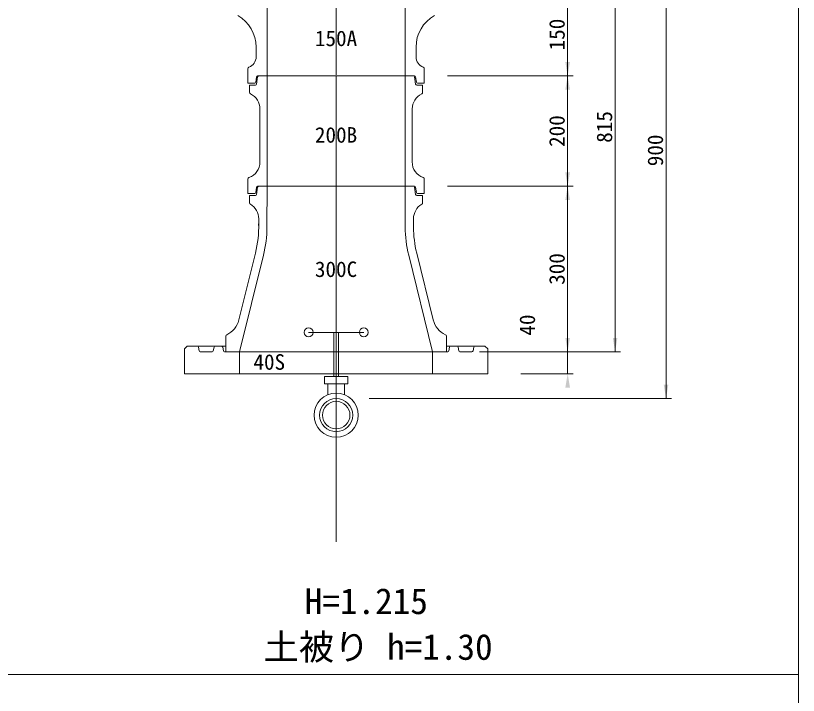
# Model space of a CAD drawing. Units: millimetres, scale not verified. Extents: x -6861 to 6861, y -3554 to 3095.
# Drawn here: x 5442 to 6861, y 1183 to 2415 of the extents above; entities that cross this region are included whole.
import ezdxf
from ezdxf.enums import TextEntityAlignment as Align

# ---------------------------------------------------------------- set-up
doc = ezdxf.new("R2010")
doc.units = ezdxf.units.MM
doc.header["$LTSCALE"] = 20
for name, color, linetype, lineweight in [('0-3_TEMP', 3, 'Continuous', 18), ('0-4_細線', 7, 'Continuous', 18), ('0-6_寸法', 1, 'Continuous', 18), ('0-9_枠線', 6, 'Continuous', 18)]:
    doc.layers.add(name, color=color, linetype=linetype, lineweight=lineweight)
doc.layers.add('0-7_注釈', color=1, linetype='Continuous')
doc.styles.add('ＭＳ ゴシック', font='')
doc.styles.get('ＭＳ ゴシック').set_extended_font_data('MS Gothic')

msp = doc.modelspace()

# ---------------------------------------------------------------- linework, layer by layer
at = {"layer": '0-3_TEMP'}
for p, q in [((6022.8, 2470.78), (6022.8, 2307.78)), ((6022.64, 2305.78), (6022.64, 2092.78)), ((6022.8, 2120.78), (6022.8, 1820.78)), ((6022.8, 2051.31), (6022.8, 1468)), ((6022.8, 1461.28), (6022.8, 1924.28)), ((1260.93, 1220.78), (6860.93, 1220.78))]:
    msp.add_line(p, q, dxfattribs=at)
at = {"layer": '0-4_細線'}
for p, q in [((5897.64, 2455.78), (5897.64, 2305.78)), ((6147.64, 2455.78), (6147.64, 2305.78)), ((5877.64, 2358.11), (5877.64, 2340.14)), ((6167.64, 2358.11), (6167.64, 2340.14)), ((5862.64, 2318.58), (5862.64, 2305.78)), ((6182.64, 2318.58), (6182.64, 2305.78)), ((5862.64, 2305.78), (5862.64, 2292.78)), ((5878.4, 2304.05), (5877.06, 2294.5)), ((5878.39, 2290.49), (5880.39, 2304.07)), ((5880.38, 2305.78), (6022.64, 2305.78)), ((5897.64, 2305.78), (5897.64, 2105.78)), ((6164.9, 2305.78), (6022.64, 2305.78)), ((6147.64, 2305.78), (6147.64, 2105.78)), ((6164.89, 2304.07), (6166.89, 2290.49)), ((6166.88, 2304.05), (6168.23, 2294.5)), ((6182.64, 2305.78), (6182.64, 2292.78)), ((5862.64, 2292.78), (5875.08, 2292.78)), ((5865.64, 2275.75), (5865.64, 2288.78)), ((5876.41, 2288.78), (5865.64, 2288.78)), ((6179.64, 2288.78), (6168.87, 2288.78)), ((6170.21, 2292.78), (6182.64, 2292.78)), ((6179.64, 2288.78), (6179.64, 2275.75)), ((5884.64, 2149.69), (5884.64, 2245.87)), ((6160.64, 2245.87), (6160.64, 2149.69)), ((5862.64, 2092.78), (5862.64, 2118.58)), ((6182.64, 2118.58), (6182.64, 2092.78)), ((5878.4, 2104.05), (5877.06, 2094.5)), ((5878.39, 2090.49), (5880.39, 2104.07)), ((5880.38, 2105.78), (6022.64, 2105.78)), ((5897.27, 2031.44), (5897.64, 2105.78)), ((6164.9, 2105.78), (6022.64, 2105.78)), ((6148.01, 2031.44), (6147.64, 2105.78)), ((6164.89, 2104.07), (6166.89, 2090.49)), ((6166.88, 2104.05), (6168.23, 2094.5)), ((5862.64, 2092.78), (5875.08, 2092.78)), ((5865.64, 2088.78), (5876.41, 2088.78)), ((5865.64, 2088.78), (5865.64, 2075.58)), ((6179.64, 2088.78), (6168.87, 2088.78)), ((6170.21, 2092.78), (6182.64, 2092.78)), ((6179.64, 2088.78), (6179.64, 2075.58)), ((5882.35, 2046.73), (5882.27, 2031.52)), ((6163.02, 2031.48), (6162.95, 2046.74)), ((5876.42, 1984.47), (5846.41, 1863.22)), ((5847.64, 1805.78), (5890.98, 1980.86)), ((6197.64, 1805.78), (6154.31, 1980.86)), ((6198.88, 1863.22), (6168.82, 1984.66)), ((5822.64, 1833.81), (5822.64, 1805.78)), ((5972.8, 1840.78), (6072.8, 1840.78)), ((6018.8, 1840.78), (6018.8, 1760.78)), ((6026.8, 1840.78), (6026.8, 1760.78)), ((6222.64, 1833.81), (6222.64, 1805.78)), ((5772.96, 1814.17), (5774.32, 1807.38)), ((5776.28, 1805.78), (5798, 1805.78)), ((5799.96, 1807.38), (5801.32, 1814.17)), ((5815, 1815.78), (5822.64, 1815.78)), ((5816.96, 1814.17), (5818.32, 1807.38)), ((6022.64, 1805.78), (5820.28, 1805.78)), ((5847.64, 1765.78), (5847.64, 1805.78)), ((6022.64, 1805.78), (6225, 1805.78)), ((6197.64, 1765.78), (6197.64, 1805.78)), ((6222.64, 1815.78), (6230.28, 1815.78)), ((6228.32, 1814.17), (6226.96, 1807.38)), ((6230.28, 1815.78), (6292.64, 1815.78)), ((6230.28, 1815.78), (6242, 1815.78)), ((6245.32, 1807.38), (6243.96, 1814.17)), ((6269, 1805.78), (6247.28, 1805.78)), ((6272.32, 1814.17), (6270.96, 1807.38)), ((6297.64, 1810.78), (6292.64, 1815.78)), ((6297.64, 1810.78), (6297.64, 1765.78)), ((5747.64, 1765.78), (6297.64, 1765.78)), ((6001.8, 1760.78), (6043.8, 1760.78)), ((6001.8, 1747.55), (6001.8, 1760.78)), ((6043.8, 1747.55), (6043.8, 1760.78)), ((6001.8, 1747.55), (6043.8, 1747.55)), ((6007.8, 1727.86), (6007.8, 1747.55)), ((6037.8, 1727.86), (6037.8, 1747.55))]:
    msp.add_line(p, q, dxfattribs=at)
for points in [[(5752.64, 1815.78), (5747.64, 1810.78), (5747.64, 1765.78)], [(5752.64, 1815.78), (5815, 1815.78), (5803.28, 1815.78)]]:
    msp.add_lwpolyline(points, dxfattribs=at)
for centre, radius in [((5972.8, 1840.78), 8), ((6072.8, 1840.78), 8), ((6022.8, 1690.78), 40), ((6022.8, 1690.78), 30), ((6022.8, 1690.78), 25)]:
    msp.add_circle(centre, radius, dxfattribs=at)
for centre, radius, start, end in [((5812.64, 2358.11), 65, 0, 60.968), ((6232.64, 2358.11), 65, 119.032, 180), ((5857.64, 2340.14), 20, 290.354, 0), ((6187.64, 2340.14), 20, 180, 249.646), ((5865.64, 2318.58), 3, 110.354, 180), ((6179.64, 2318.58), 3, 0, 69.646), ((5880.38, 2303.78), 2, 90, 172.001), ((5882.37, 2303.78), 2, 90, 171.634), ((6162.91, 2303.78), 2, 8.366, 90), ((6164.9, 2303.78), 2, 7.999, 90), ((5875.08, 2294.78), 2, 270, 352.001), ((5876.41, 2290.78), 2, 270, 351.633), ((6168.87, 2290.78), 2, 188.367, 270), ((6170.21, 2294.78), 2, 187.999, 270), ((5868.64, 2275.75), 3, 180, 244.897), ((5854.64, 2245.87), 30, 0, 64.897), ((6190.64, 2245.87), 30, 115.103, 180), ((6176.64, 2275.75), 3, 295.103, 0), ((5854.64, 2149.69), 30, 289.471, 0), ((6190.64, 2149.69), 30, 180, 250.529), ((5865.64, 2118.58), 3, 109.47, 179.998), ((6179.64, 2118.58), 3, 0.002, 70.53), ((5880.38, 2103.78), 2, 90, 172.001), ((5882.37, 2103.78), 2, 90, 171.634), ((6162.91, 2103.78), 2, 8.366, 90), ((6164.9, 2103.78), 2, 7.999, 90), ((5875.08, 2094.78), 2, 270, 352.001), ((5876.41, 2090.78), 2, 270, 351.633), ((6168.87, 2090.78), 2, 188.367, 270), ((6170.21, 2094.78), 2, 187.999, 270), ((5868.64, 2075.58), 3, 180, 240.41), ((5852.35, 2046.88), 30, 359.713, 60.41), ((6192.95, 2046.89), 30, 119.608, 180.287), ((6176.64, 2075.58), 3, 299.608, 0), ((5682.27, 2032.52), 200, 346.099, 1.51), ((5682.27, 2032.52), 215, 346.099, 359.713), ((6363.01, 2032.52), 215, 180.287, 193.901), ((6363.02, 2032.48), 200, 180.287, 193.833), ((5807.58, 1872.83), 40, 294.84, 346.099), ((6237.71, 1872.83), 40, 193.901, 245.161), ((5825.64, 1833.81), 3, 114.838, 179.998), ((6219.64, 1833.81), 3, 0.002, 65.162), ((5771, 1813.78), 2, 11.309, 90), ((5776.28, 1807.78), 2, 191.309, 270), ((5798, 1807.78), 2, 270, 348.691), ((5803.28, 1813.78), 2, 90, 168.691), ((5815, 1813.78), 2, 11.309, 90), ((5820.28, 1807.78), 2, 191.309, 270), ((6225, 1807.78), 2, 270, 348.691), ((6230.28, 1813.78), 2, 90, 168.691), ((6242, 1813.78), 2, 11.309, 90), ((6247.28, 1807.78), 2, 191.309, 270), ((6269, 1807.78), 2, 270, 348.691), ((6274.28, 1813.78), 2, 90, 168.691)]:
    msp.add_arc(centre, radius, start, end, dxfattribs=at)
at = {"layer": '0-6_寸法'}
for p, q in [((6442.58, 1765.78), (6442.58, 2620.78)), ((6528.64, 1805.78), (6528.64, 2620.78)), ((6620.99, 1720.78), (6620.99, 2620.78)), ((6224.9, 2305.78), (6452.58, 2305.78)), ((6224.9, 2305.78), (6452.58, 2305.78)), ((6224.9, 2105.78), (6452.58, 2105.78)), ((6224.9, 2105.78), (6452.58, 2105.78)), ((6282.64, 1805.78), (6452.58, 1805.78)), ((6282.64, 1805.78), (6538.64, 1805.78)), ((6282.64, 1805.78), (6452.58, 1805.78)), ((6357.64, 1765.78), (6452.58, 1765.78)), ((6082.8, 1720.78), (6630.99, 1720.78))]:
    msp.add_line(p, q, dxfattribs=at)
for points in [[(6438.41, 2330.78), (6442.58, 2305.78), (6446.75, 2330.78)], [(6438.41, 2280.78), (6442.58, 2305.78), (6446.75, 2280.78)], [(6438.41, 2130.78), (6442.58, 2105.78), (6446.75, 2130.78)], [(6438.41, 2080.78), (6442.58, 2105.78), (6446.75, 2080.78)], [(6438.41, 1830.78), (6442.58, 1805.78), (6446.75, 1830.78)], [(6438.41, 1830.78), (6442.58, 1805.78), (6446.75, 1830.78)], [(6524.47, 1830.78), (6528.64, 1805.78), (6532.81, 1830.78)], [(6438.41, 1740.78), (6442.58, 1765.78), (6446.75, 1740.78)], [(6616.82, 1745.78), (6620.99, 1720.78), (6625.16, 1745.78)]]:
    msp.add_solid(points, dxfattribs=at)
at = {"layer": '0-9_枠線'}
msp.add_line((6860.93, 3094.96), (6860.93, -705.04), dxfattribs=at)

# ---------------------------------------------------------------- texts
at = {"layer": '0-6_寸法', "style": 'ＭＳ ゴシック'}
for s, p in [('150', (6445.62, 2351.98)), ('200', (6445.62, 2176.98)), ('815', (6531.68, 2184.48)), ('900', (6624.03, 2141.98)), ('300', (6445.62, 1926.98)), ('40', (6391.88, 1834.9))]:
    msp.add_text(s, height=28.15, rotation=90, dxfattribs=at).set_placement(p, align=Align.BOTTOM_LEFT)
at = {"layer": '0-7_注釈', "style": 'ＭＳ ゴシック'}
for s, height, p in [('150A', 28.15, (5984.24, 2351.24)), ('200B', 28.15, (5984.24, 2176.24)), ('300C', 28.15, (5984.24, 1932.74)), ('40S', 28.15, (5872.76, 1764.56)), ('H=1.215', 46.92, (5965.75, 1316.01)), ('土被り h=1.30', 46.92, (5891.12, 1233.08))]:
    msp.add_text(s, height=height, dxfattribs=at).set_placement(p, align=Align.BOTTOM_LEFT)

doc.saveas('drawing.dxf')
